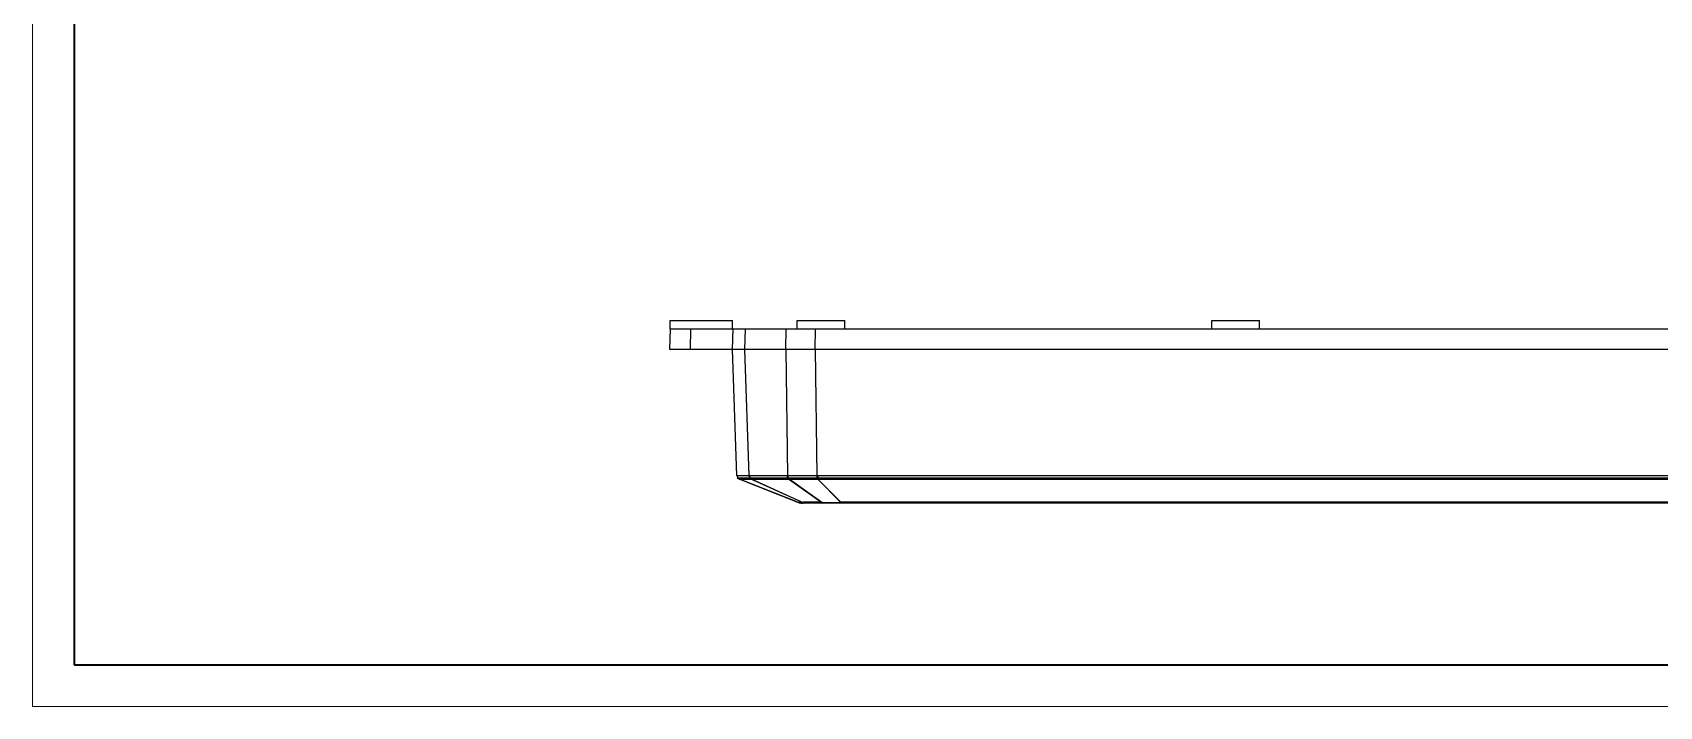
# Model space of a CAD drawing. Header units: millimetres. Extents: x -297 to 297, y -210 to 210.
# Drawn here: x -297 to 95.1, y -210 to -47.6 of the extents above; entities that cross this region are included whole.
import ezdxf

# ---------------------------------------------------------------- set-up
doc = ezdxf.new("R2010")
doc.units = ezdxf.units.MM
doc.layers.get('0').update_dxf_attribs({"lineweight": 20})
doc.layers.add('粗实线层', color=7, linetype='Continuous', lineweight=35)
doc.layers.add('细实线层', color=7, linetype='Continuous', lineweight=18)

# ---------------------------------------------------------------- blocks, each defined once
blk = doc.blocks.new('$CAXA_FRAME_13B17AC1$')
at = {"layer": '粗实线层'}
for p, q in [((-287, 200), (-287, -200)), ((-287, -200), (287, -200))]:
    blk.add_line(p, q, dxfattribs=at)
at = {"layer": '细实线层'}
for p, q in [((-297, 210), (-297, -210)), ((-297, -210), (297, -210))]:
    blk.add_line(p, q, dxfattribs=at)

msp = doc.modelspace()

# ---------------------------------------------------------------- linework, layer by layer
at = {"color": 7, "lineweight": 25}
for p, q in [((-143.28, -119.02), (-143.28, -117.02)), ((-143.28, -117.02), (-128.28, -117.02)), ((-128.28, -119.02), (-128.28, -117.02)), ((-112.74, -119.02), (-112.74, -117.02)), ((-112.74, -117.02), (-101.24, -117.02)), ((-101.24, -119.02), (-101.24, -117.02)), ((-12.74, -119.02), (-12.74, -117.02)), ((-12.74, -117.02), (-1.24, -117.02)), ((-1.24, -119.02), (-1.24, -117.02)), ((-143.28, -119.02), (-143.45, -124.02)), ((-143.28, -119.02), (139.3, -119.02)), ((-138.41, -119.02), (-138.53, -124.02)), ((-128.28, -124.02), (-128.11, -119.02)), ((-125.35, -124.02), (-125.18, -119.02)), ((-115.43, -119.02), (-115.51, -124.02)), ((-108.37, -119.02), (-108.44, -124.02)), ((139.48, -124.02), (-143.45, -124.02)), ((-127.22, -154.36), (-128.28, -124.02)), ((-124.29, -154.36), (-125.35, -124.02)), ((-115.45, -124.02), (-115.01, -154.36)), ((-108.38, -124.02), (-107.94, -154.36)), ((-127.2, -155.02), (-111.99, -161.02)), ((123.22, -155.02), (-127.2, -155.02)), ((123.22, -155.02), (-127.19, -155.02)), ((-112.52, -160.81), (-126.59, -155.26)), ((-124.27, -155.02), (-110.95, -161.02)), ((-123.85, -155.25), (-123.74, -155.25)), ((-111.39, -160.82), (-123.74, -155.25)), ((-115, -155.02), (-106.49, -161.02)), ((-106.77, -160.82), (-114.66, -155.25)), ((-114.66, -155.25), (-114.55, -155.25)), ((-107.94, -154.36), (-107.95, -155.26)), ((-107.95, -155.26), (103.98, -155.26)), ((-107.93, -155.02), (-101.99, -161.02)), ((-107.7, -154.36), (-107.7, -155.26)), ((-107.7, -154.36), (103.72, -154.36)), ((-102.2, -160.81), (-107.7, -155.26)), ((108.01, -161.02), (-111.99, -161.02)), ((108.01, -161.02), (-111.98, -161.02)), ((107.44, -161.02), (-111.42, -161.02)), ((-102.2, -161.02), (-102.2, -160.81)), ((98.22, -160.81), (-102.2, -160.81))]:
    msp.add_line(p, q, dxfattribs=at)
for centre, radius, start, end in [((-126.22, -154.32), 1, 181.9917, 248.6874), ((-124.14, -142.61), 11.74, 269.277, 269.7777), ((-119.6, 1029.19), 1183.55, 269.77763, 270.21693), ((-119.14, 2479.42), 2634.68, 269.89993, 270.09734), ((-115.16, -142.69), 11.66, 270.2192, 270.7347), ((-107.7, -131.09), 23.27, 269.3868, 269.9971), ((-111.42, -158.02), 3, 248.4713, 270), ((-109.7, -237.07), 76.27, 90.6071, 91.2702), ((-105.23, -10.76), 150.07, 269.4126, 269.7751), ((-105.12, 37.84), 198.67, 269.7963, 270.8426)]:
    msp.add_arc(centre, radius, start, end, dxfattribs=at)
for points, knots in [([(-127.22, -154.36), (-127.22, -154.36), (-127.2, -154.36), (-127.17, -154.35), (-127.1, -154.35), (-127.02, -154.35), (-126.91, -154.35), (-126.72, -154.35), (-126.43, -154.34), (-126.01, -154.34), (-125.51, -154.35), (-124.93, -154.35), (-124.51, -154.35), (-124.29, -154.36)], [0, 0, 0, 0, 16.948072, 65.950634, 147.393357, 261.144418, 406.975491, 584.539402, 1033.123093, 1602.533222, 2287.428326, 3081.669829, 3976.553919, 3976.553919, 3976.553919, 3976.553919]), ([(-126.58, -155.26), (-126.58, -155.25), (-126.56, -155.25), (-126.52, -155.25), (-126.46, -155.25), (-126.34, -155.25), (-126.14, -155.25), (-125.83, -155.25), (-125.44, -155.25), (-124.77, -155.25), (-124.23, -155.25), (-123.85, -155.25)], [0, 0, 0, 0, 19.922256, 65.586777, 137.202342, 234.715131, 506.756376, 879.35251, 1349.054841, 1911.741025, 3294.685709, 3294.685709, 3294.685709, 3294.685709]), ([(-124.29, -154.36), (-124.29, -154.54), (-124.22, -154.89), (-123.99, -155.18), (-123.85, -155.25)], [0, 0, 0, 0, 479.774536, 887.558384, 887.558384, 887.558384, 887.558384]), ([(-124.19, -154.36), (-124.19, -154.54), (-124.11, -154.89), (-123.88, -155.18), (-123.74, -155.25)], [0, 0, 0, 0, 479.290769, 887.341728, 887.341728, 887.341728, 887.341728]), ([(-115.12, -154.36), (-115.11, -154.54), (-115.04, -154.89), (-114.8, -155.18), (-114.66, -155.25)], [0, 0, 0, 0, 469.624816, 869.946168, 869.946168, 869.946168, 869.946168]), ([(-115.01, -154.36), (-113.93, -154.35), (-111.57, -154.34), (-109.22, -154.35), (-107.94, -154.36)], [0, 0, 0, 0, 399.39702, 870.599567, 870.599567, 870.599567, 870.599567]), ([(-115.01, -154.36), (-115.01, -154.54), (-114.93, -154.89), (-114.69, -155.18), (-114.55, -155.25)], [0, 0, 0, 0, 469.332084, 869.764052, 869.764052, 869.764052, 869.764052]), ([(-114.55, -155.25), (-114.08, -155.25), (-111.88, -155.24), (-109.68, -155.25), (-107.95, -155.26)], [0, 0, 0, 0, 187.893247, 872.532888, 872.532888, 872.532888, 872.532888]), ([(-111.42, -160.82), (-111.57, -160.82), (-111.83, -160.83), (-112.16, -160.83), (-112.38, -160.82), (-112.49, -160.82), (-112.52, -160.81)], [0, 0, 0, 0, 638.521257, 1117.161027, 1432.814052, 1580.562207, 1580.562207, 1580.562207, 1580.562207]), ([(-110.44, -161.02), (-110.68, -161.02), (-111.01, -160.96), (-111.31, -160.85), (-111.39, -160.82)], [0, 0, 0, 0, 665.248328, 889.933879, 889.933879, 889.933879, 889.933879]), ([(-106.77, -160.82), (-107.12, -160.82), (-108.35, -160.8), (-109.57, -160.8), (-110.45, -160.8)], [0, 0, 0, 0, 253.434627, 885.614223, 885.614223, 885.614223, 885.614223]), ([(-106.27, -161.02), (-106.32, -161.02), (-106.5, -161), (-106.67, -160.91), (-106.77, -160.82)], [0, 0, 0, 0, 208.38294, 883.635989, 883.635989, 883.635989, 883.635989])]:
    msp.add_open_spline(points, degree=3, knots=knots, dxfattribs=at)

# ---------------------------------------------------------------- block references
at = {"layer": '粗实线层'}
msp.add_blockref('$CAXA_FRAME_13B17AC1$', (0, 0), dxfattribs=at)

doc.saveas('drawing.dxf')
